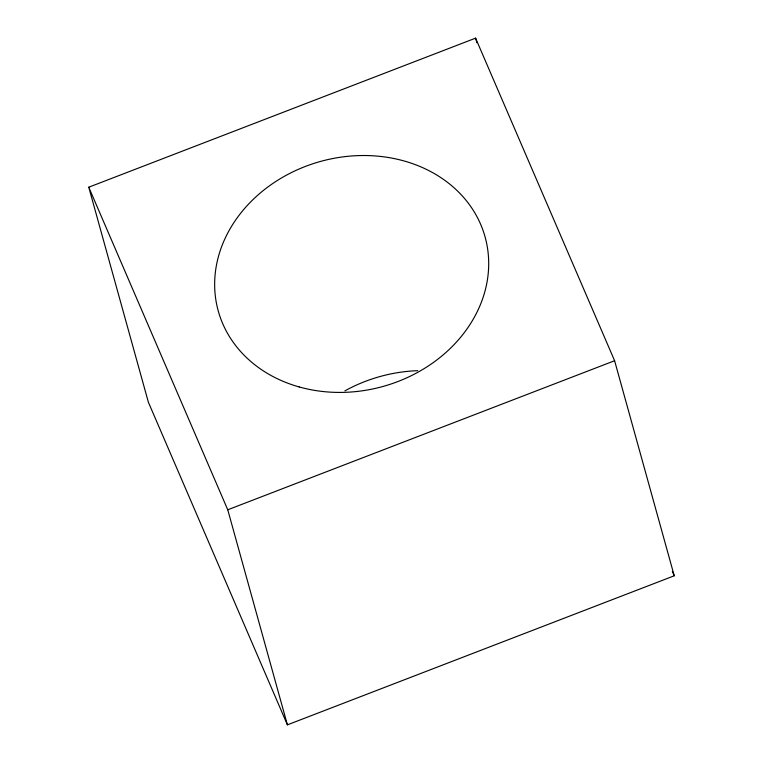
<?xml version="1.0" encoding="UTF-8"?>
<svg xmlns="http://www.w3.org/2000/svg" width="763" height="763" viewBox="0 0 763 763"><rect width="100%" height="100%" fill="white"/><g stroke="black" fill="none" stroke-linecap="round" stroke-linejoin="round"><path stroke-width="1.14" d="M88.756 187.212L475.597 38.15L614.606 360.727L674.244 575.788L287.403 724.85L148.394 402.273L88.756 187.212L227.756 509.789L287.403 724.85M227.756 509.789L614.606 360.727M672.356 571.411L674.244 575.788M475.597 38.15L476.865 42.728M344.905 390.866A138.456 116.768 -15.5 0 1 417.714 370.675M299.249 386.965A138.456 116.768 -15.5 0 0 487.528 248.261A138.456 116.768 -15.5 0 0 268.271 186.687A138.456 116.768 -15.5 0 0 299.249 386.965"/></g></svg>
